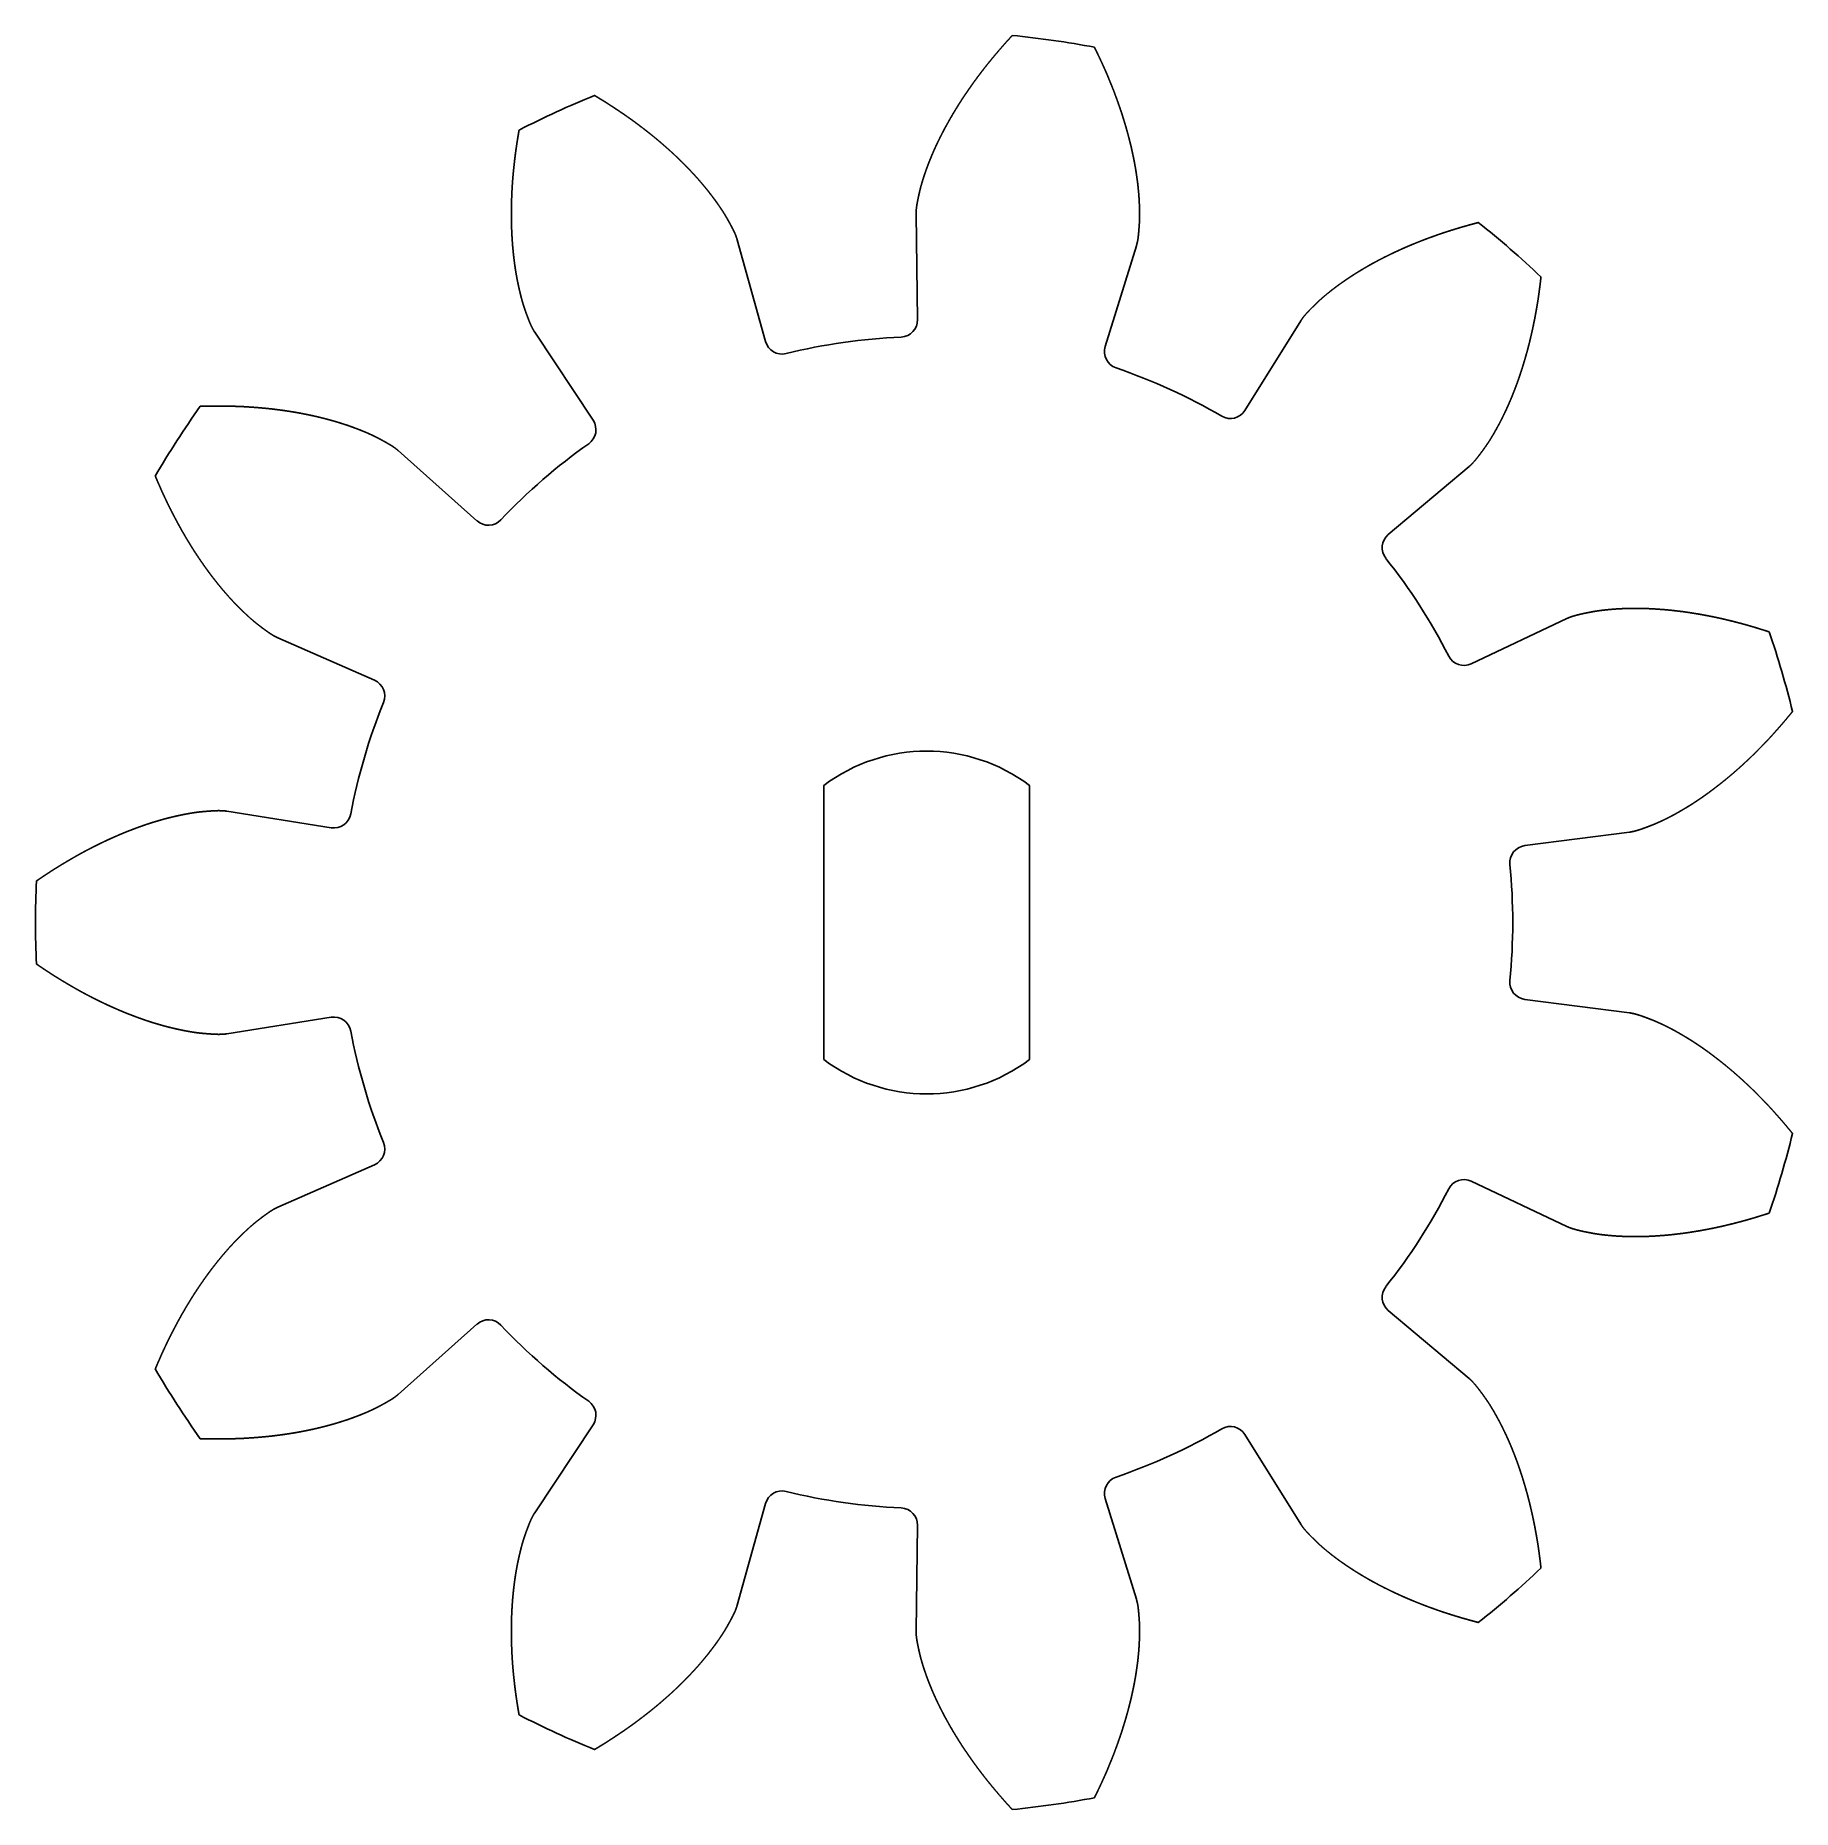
# Model space of a CAD drawing. Header units: millimetres. Extents: x -13 to 12.6, y -12.9 to 12.9.
import ezdxf

# ---------------------------------------------------------------- set-up
doc = ezdxf.new("R2010")
doc.units = ezdxf.units.MM
doc.layers.get('0').update_dxf_attribs({"linetype": 'CONTINUOUS'})

msp = doc.modelspace()

# ---------------------------------------------------------------- linework, layer by layer
for p, q in [((-0.154, 10.335), (-0.132, 8.794)), ((-2.351, 8.475), (-2.764, 9.96)), ((2.605, 8.401), (3.06, 9.873)), ((-5.717, 8.611), (-4.866, 7.327)), ((5.458, 8.778), (4.643, 7.47)), ((-6.56, 5.859), (-7.71, 6.885)), ((6.733, 5.659), (7.912, 6.652)), ((9.337, 4.434), (7.945, 3.774)), ((-9.465, 4.153), (-8.055, 3.533)), ((-8.686, 1.383), (-10.208, 1.623)), ((8.724, 1.121), (10.252, 1.318)), ((10.252, -1.318), (8.724, -1.121)), ((-10.208, -1.623), (-8.686, -1.383)), ((-8.055, -3.533), (-9.465, -4.153)), ((7.945, -3.774), (9.337, -4.434)), ((7.912, -6.652), (6.733, -5.659)), ((-7.71, -6.885), (-6.56, -5.859)), ((-4.866, -7.327), (-5.717, -8.611)), ((4.643, -7.47), (5.458, -8.778)), ((-2.764, -9.96), (-2.351, -8.475)), ((3.06, -9.873), (2.605, -8.401)), ((-0.132, -8.794), (-0.154, -10.335))]:
    msp.add_line(p, q)
msp.add_lwpolyline([(-1.5, -2), (-1.5, 2, -0.333333), (1.5, 2), (1.5, -2, -0.333333)], format="xyb", close=True)
for centre, radius, start, end in [((0, 0), 13, 79.1493, 84.4871), ((0, 0), 13, 111.8765, 117.2144), ((0, 0), 13, 46.422, 51.7598), ((0, 0), 8.549, 92.4907, 103.8729), ((-0.382, 8.791), 0.25, -87.5093, 0.8045), ((-2.11, 8.543), 0.25, 195.5591, 283.8729), ((2.844, 8.327), 0.25, 162.8319, 251.1457), ((0, 0), 8.549, 59.7634, 71.1457), ((0, 0), 13, 144.6038, 149.9417), ((-5.074, 7.189), 0.25, -54.782, 33.5318), ((4.431, 7.602), 0.25, 239.7634, 328.0772), ((0, 0), 8.549, 125.218, 136.6002), ((-6.393, 6.046), 0.25, 228.2864, 316.6002), ((6.894, 5.468), 0.25, 130.1046, 218.4184), ((0, 0), 8.549, 27.0362, 38.4184), ((0, 0), 13, 13.6947, 19.0326), ((7.838, 4), 0.25, 207.0362, 295.35), ((-8.155, 3.304), 0.25, -22.0547, 66.2591), ((0, 0), 8.549, 157.9453, 169.3275), ((-8.647, 1.63), 0.25, 261.0137, 349.3275), ((8.756, 0.873), 0.25, 97.3773, 185.6911), ((0, 0), 8.549, -5.6911, 5.6911), ((0, 0), 13, 177.3311, 182.6689), ((8.756, -0.873), 0.25, 174.3089, 262.6227), ((-8.647, -1.63), 0.25, 10.6725, 98.9863), ((0, 0), 8.549, 190.6725, 202.0547), ((0, 0), 13, 340.9674, 346.3053), ((-8.155, -3.304), 0.25, -66.2591, 22.0547), ((7.838, -4), 0.25, 64.65, 152.9638), ((0, 0), 8.549, 321.5816, 332.9638), ((6.894, -5.468), 0.25, 141.5816, 229.8954), ((-6.393, -6.046), 0.25, 43.3998, 131.7136), ((0, 0), 8.549, 223.3998, 234.782), ((0, 0), 13, 210.0583, 215.3962), ((-5.074, -7.189), 0.25, -33.5318, 54.782), ((0, 0), 8.549, 288.8543, 300.2366), ((4.431, -7.602), 0.25, 31.9228, 120.2366), ((2.844, -8.327), 0.25, 108.8543, 197.1681), ((-2.11, -8.543), 0.25, 76.1271, 164.4409), ((0, 0), 8.549, 256.1271, 267.5093), ((-0.382, -8.791), 0.25, -0.8045, 87.5093), ((0, 0), 13, 308.2402, 313.578), ((0, 0), 13, 242.7856, 248.1235), ((0, 0), 13, 275.5129, 280.8507)]:
    msp.add_arc(centre, radius, start, end)
for points in [[(1.249, 12.94), (1.243, 12.933), (1.23, 12.919), (1.211, 12.899), (1.186, 12.872), (1.155, 12.837), (1.125, 12.803), (1.095, 12.769), (1.065, 12.734), (1.035, 12.699), (1.005, 12.664), (0.976, 12.629), (0.947, 12.594), (0.918, 12.559), (0.89, 12.524), (0.862, 12.489), (0.834, 12.453), (0.807, 12.418), (0.779, 12.382), (0.752, 12.346), (0.726, 12.31), (0.699, 12.274), (0.673, 12.238), (0.648, 12.202), (0.622, 12.166), (0.597, 12.129), (0.572, 12.093), (0.547, 12.056), (0.523, 12.02), (0.499, 11.983), (0.476, 11.946), (0.452, 11.909), (0.43, 11.872), (0.407, 11.835), (0.385, 11.798), (0.363, 11.761), (0.341, 11.723), (0.32, 11.686), (0.299, 11.648), (0.278, 11.611), (0.258, 11.573), (0.238, 11.535), (0.218, 11.498), (0.199, 11.46), (0.181, 11.422), (0.162, 11.384), (0.144, 11.346), (0.126, 11.308), (0.109, 11.269), (0.092, 11.231), (0.076, 11.193), (0.06, 11.154), (0.044, 11.116), (0.029, 11.077), (0.014, 11.039), (0, 11), (-0.014, 10.961), (-0.027, 10.923), (-0.04, 10.884), (-0.053, 10.845), (-0.065, 10.806), (-0.076, 10.767), (-0.087, 10.728), (-0.097, 10.689), (-0.106, 10.65), (-0.115, 10.611), (-0.123, 10.571), (-0.131, 10.532), (-0.139, 10.493), (-0.145, 10.454), (-0.151, 10.414), (-0.153, 10.383), (-0.154, 10.359), (-0.154, 10.343), (-0.154, 10.335)], [(3.06, 9.873), (3.062, 9.881), (3.066, 9.896), (3.072, 9.919), (3.079, 9.95), (3.085, 9.989), (3.089, 10.029), (3.093, 10.069), (3.096, 10.108), (3.099, 10.148), (3.102, 10.188), (3.104, 10.229), (3.106, 10.269), (3.107, 10.309), (3.107, 10.35), (3.106, 10.391), (3.105, 10.431), (3.103, 10.472), (3.101, 10.513), (3.099, 10.554), (3.096, 10.596), (3.093, 10.637), (3.089, 10.678), (3.085, 10.719), (3.081, 10.761), (3.076, 10.802), (3.07, 10.844), (3.064, 10.885), (3.058, 10.927), (3.052, 10.968), (3.045, 11.01), (3.037, 11.052), (3.03, 11.093), (3.022, 11.135), (3.013, 11.177), (3.004, 11.219), (2.995, 11.261), (2.986, 11.303), (2.976, 11.345), (2.965, 11.386), (2.955, 11.428), (2.944, 11.47), (2.933, 11.512), (2.921, 11.554), (2.909, 11.596), (2.897, 11.638), (2.884, 11.68), (2.871, 11.722), (2.858, 11.764), (2.845, 11.806), (2.831, 11.848), (2.816, 11.89), (2.802, 11.932), (2.787, 11.974), (2.772, 12.016), (2.756, 12.058), (2.741, 12.1), (2.725, 12.142), (2.708, 12.184), (2.691, 12.226), (2.674, 12.267), (2.657, 12.309), (2.64, 12.351), (2.622, 12.393), (2.603, 12.435), (2.585, 12.476), (2.566, 12.518), (2.547, 12.56), (2.528, 12.601), (2.508, 12.643), (2.488, 12.685), (2.472, 12.718), (2.46, 12.743), (2.451, 12.759), (2.447, 12.768)], [(-2.764, 9.96), (-2.766, 9.968), (-2.771, 9.983), (-2.778, 10.006), (-2.789, 10.035), (-2.806, 10.071), (-2.823, 10.107), (-2.841, 10.142), (-2.86, 10.178), (-2.879, 10.213), (-2.899, 10.248), (-2.919, 10.283), (-2.939, 10.318), (-2.96, 10.352), (-2.982, 10.386), (-3.005, 10.42), (-3.028, 10.454), (-3.051, 10.488), (-3.075, 10.521), (-3.099, 10.554), (-3.124, 10.587), (-3.149, 10.62), (-3.174, 10.653), (-3.2, 10.686), (-3.226, 10.718), (-3.253, 10.75), (-3.28, 10.782), (-3.307, 10.814), (-3.335, 10.846), (-3.363, 10.877), (-3.391, 10.908), (-3.42, 10.939), (-3.449, 10.97), (-3.478, 11.001), (-3.508, 11.032), (-3.538, 11.062), (-3.568, 11.092), (-3.599, 11.123), (-3.63, 11.152), (-3.661, 11.182), (-3.693, 11.212), (-3.725, 11.241), (-3.757, 11.27), (-3.789, 11.299), (-3.822, 11.328), (-3.855, 11.357), (-3.888, 11.385), (-3.922, 11.414), (-3.956, 11.442), (-3.99, 11.47), (-4.024, 11.498), (-4.059, 11.525), (-4.094, 11.553), (-4.129, 11.58), (-4.165, 11.607), (-4.2, 11.634), (-4.236, 11.661), (-4.272, 11.687), (-4.309, 11.714), (-4.345, 11.74), (-4.382, 11.766), (-4.42, 11.792), (-4.457, 11.817), (-4.495, 11.843), (-4.533, 11.868), (-4.571, 11.893), (-4.609, 11.918), (-4.648, 11.943), (-4.686, 11.968), (-4.725, 11.992), (-4.765, 12.016), (-4.796, 12.035), (-4.82, 12.05), (-4.836, 12.059), (-4.844, 12.064)], [(-5.945, 11.561), (-5.947, 11.552), (-5.95, 11.534), (-5.955, 11.506), (-5.961, 11.47), (-5.968, 11.424), (-5.976, 11.379), (-5.982, 11.333), (-5.989, 11.288), (-5.995, 11.243), (-6.001, 11.197), (-6.007, 11.152), (-6.012, 11.107), (-6.017, 11.062), (-6.022, 11.017), (-6.027, 10.972), (-6.031, 10.927), (-6.035, 10.882), (-6.039, 10.838), (-6.042, 10.793), (-6.045, 10.748), (-6.048, 10.704), (-6.05, 10.659), (-6.052, 10.615), (-6.054, 10.571), (-6.055, 10.527), (-6.057, 10.482), (-6.058, 10.438), (-6.058, 10.394), (-6.058, 10.351), (-6.058, 10.307), (-6.058, 10.263), (-6.057, 10.22), (-6.056, 10.176), (-6.055, 10.133), (-6.053, 10.09), (-6.051, 10.047), (-6.049, 10.004), (-6.046, 9.961), (-6.043, 9.918), (-6.04, 9.875), (-6.036, 9.833), (-6.032, 9.791), (-6.028, 9.748), (-6.023, 9.706), (-6.018, 9.664), (-6.013, 9.623), (-6.007, 9.581), (-6.001, 9.539), (-5.994, 9.498), (-5.988, 9.457), (-5.98, 9.416), (-5.973, 9.375), (-5.964, 9.334), (-5.956, 9.294), (-5.947, 9.254), (-5.938, 9.214), (-5.928, 9.174), (-5.918, 9.134), (-5.908, 9.095), (-5.897, 9.055), (-5.885, 9.017), (-5.873, 8.978), (-5.86, 8.94), (-5.847, 8.902), (-5.833, 8.864), (-5.819, 8.827), (-5.805, 8.789), (-5.79, 8.752), (-5.774, 8.716), (-5.757, 8.68), (-5.742, 8.652), (-5.73, 8.631), (-5.722, 8.618), (-5.717, 8.611)], [(8.046, 10.211), (8.037, 10.208), (8.02, 10.204), (7.993, 10.197), (7.957, 10.187), (7.913, 10.175), (7.868, 10.162), (7.824, 10.15), (7.78, 10.137), (7.736, 10.124), (7.693, 10.11), (7.649, 10.097), (7.606, 10.083), (7.563, 10.069), (7.52, 10.055), (7.477, 10.04), (7.434, 10.025), (7.392, 10.01), (7.35, 9.995), (7.308, 9.979), (7.266, 9.964), (7.224, 9.948), (7.183, 9.931), (7.142, 9.915), (7.101, 9.898), (7.06, 9.881), (7.019, 9.864), (6.979, 9.846), (6.939, 9.829), (6.899, 9.811), (6.859, 9.792), (6.819, 9.774), (6.78, 9.755), (6.741, 9.736), (6.702, 9.717), (6.663, 9.698), (6.625, 9.678), (6.587, 9.658), (6.549, 9.638), (6.511, 9.617), (6.474, 9.597), (6.437, 9.576), (6.4, 9.554), (6.363, 9.533), (6.327, 9.511), (6.291, 9.489), (6.255, 9.467), (6.22, 9.444), (6.184, 9.421), (6.15, 9.398), (6.115, 9.375), (6.081, 9.351), (6.047, 9.327), (6.013, 9.303), (5.98, 9.279), (5.947, 9.254), (5.914, 9.229), (5.882, 9.203), (5.85, 9.178), (5.819, 9.152), (5.788, 9.126), (5.757, 9.099), (5.727, 9.072), (5.697, 9.044), (5.669, 9.016), (5.64, 8.988), (5.612, 8.96), (5.584, 8.931), (5.556, 8.902), (5.529, 8.873), (5.504, 8.843), (5.484, 8.818), (5.471, 8.798), (5.462, 8.785), (5.458, 8.778)], [(7.912, 6.652), (7.918, 6.657), (7.93, 6.667), (7.947, 6.683), (7.969, 6.706), (7.996, 6.736), (8.021, 6.767), (8.046, 6.798), (8.07, 6.83), (8.094, 6.862), (8.118, 6.894), (8.141, 6.927), (8.164, 6.96), (8.187, 6.993), (8.209, 7.027), (8.231, 7.062), (8.252, 7.097), (8.273, 7.132), (8.293, 7.168), (8.313, 7.203), (8.333, 7.24), (8.353, 7.276), (8.372, 7.313), (8.391, 7.35), (8.409, 7.387), (8.427, 7.425), (8.445, 7.462), (8.463, 7.5), (8.48, 7.539), (8.497, 7.577), (8.514, 7.616), (8.53, 7.655), (8.546, 7.694), (8.562, 7.734), (8.578, 7.774), (8.593, 7.814), (8.608, 7.854), (8.622, 7.894), (8.637, 7.935), (8.651, 7.976), (8.664, 8.017), (8.678, 8.058), (8.691, 8.099), (8.704, 8.141), (8.717, 8.183), (8.729, 8.225), (8.741, 8.267), (8.753, 8.309), (8.765, 8.351), (8.776, 8.394), (8.787, 8.437), (8.798, 8.48), (8.808, 8.523), (8.818, 8.566), (8.828, 8.61), (8.838, 8.654), (8.847, 8.697), (8.856, 8.741), (8.865, 8.785), (8.874, 8.83), (8.882, 8.874), (8.89, 8.919), (8.898, 8.963), (8.906, 9.008), (8.913, 9.053), (8.92, 9.098), (8.927, 9.143), (8.933, 9.189), (8.939, 9.234), (8.945, 9.28), (8.951, 9.326), (8.955, 9.362), (8.958, 9.39), (8.96, 9.408), (8.961, 9.418)], [(-7.71, 6.885), (-7.716, 6.89), (-7.728, 6.9), (-7.746, 6.915), (-7.772, 6.934), (-7.805, 6.956), (-7.839, 6.976), (-7.874, 6.996), (-7.909, 7.016), (-7.944, 7.035), (-7.979, 7.054), (-8.015, 7.073), (-8.051, 7.091), (-8.087, 7.108), (-8.124, 7.125), (-8.161, 7.142), (-8.199, 7.158), (-8.237, 7.173), (-8.275, 7.189), (-8.313, 7.203), (-8.352, 7.218), (-8.391, 7.232), (-8.43, 7.246), (-8.469, 7.259), (-8.509, 7.272), (-8.548, 7.285), (-8.588, 7.297), (-8.628, 7.309), (-8.669, 7.321), (-8.71, 7.332), (-8.75, 7.343), (-8.791, 7.354), (-8.832, 7.364), (-8.874, 7.374), (-8.915, 7.384), (-8.957, 7.393), (-8.999, 7.402), (-9.041, 7.411), (-9.083, 7.419), (-9.126, 7.428), (-9.168, 7.435), (-9.211, 7.443), (-9.254, 7.45), (-9.297, 7.457), (-9.34, 7.463), (-9.383, 7.47), (-9.427, 7.476), (-9.47, 7.481), (-9.514, 7.487), (-9.558, 7.492), (-9.602, 7.497), (-9.646, 7.501), (-9.69, 7.505), (-9.734, 7.509), (-9.779, 7.513), (-9.823, 7.516), (-9.868, 7.519), (-9.913, 7.522), (-9.958, 7.525), (-10.003, 7.527), (-10.048, 7.529), (-10.093, 7.53), (-10.138, 7.532), (-10.184, 7.533), (-10.229, 7.534), (-10.275, 7.534), (-10.321, 7.534), (-10.367, 7.534), (-10.413, 7.534), (-10.459, 7.533), (-10.505, 7.533), (-10.542, 7.532), (-10.569, 7.531), (-10.588, 7.53), (-10.597, 7.53)], [(-11.252, 6.511), (-11.248, 6.503), (-11.241, 6.486), (-11.23, 6.46), (-11.216, 6.426), (-11.197, 6.384), (-11.179, 6.342), (-11.16, 6.3), (-11.141, 6.258), (-11.122, 6.217), (-11.102, 6.175), (-11.083, 6.134), (-11.063, 6.093), (-11.043, 6.053), (-11.022, 6.012), (-11.002, 5.972), (-10.981, 5.932), (-10.96, 5.892), (-10.939, 5.853), (-10.918, 5.813), (-10.896, 5.774), (-10.875, 5.735), (-10.853, 5.696), (-10.83, 5.658), (-10.808, 5.62), (-10.785, 5.582), (-10.762, 5.544), (-10.739, 5.506), (-10.716, 5.469), (-10.693, 5.432), (-10.669, 5.395), (-10.645, 5.359), (-10.621, 5.323), (-10.597, 5.287), (-10.572, 5.251), (-10.547, 5.215), (-10.522, 5.18), (-10.497, 5.145), (-10.472, 5.111), (-10.446, 5.076), (-10.42, 5.042), (-10.394, 5.009), (-10.368, 4.975), (-10.341, 4.942), (-10.315, 4.909), (-10.288, 4.876), (-10.261, 4.844), (-10.233, 4.812), (-10.206, 4.781), (-10.178, 4.749), (-10.15, 4.719), (-10.122, 4.688), (-10.093, 4.658), (-10.064, 4.628), (-10.035, 4.599), (-10.006, 4.57), (-9.976, 4.541), (-9.947, 4.513), (-9.917, 4.485), (-9.887, 4.457), (-9.856, 4.43), (-9.826, 4.403), (-9.795, 4.378), (-9.763, 4.352), (-9.731, 4.328), (-9.699, 4.303), (-9.667, 4.279), (-9.635, 4.256), (-9.602, 4.233), (-9.569, 4.21), (-9.536, 4.189), (-9.508, 4.174), (-9.487, 4.163), (-9.473, 4.157), (-9.465, 4.153)], [(12.289, 4.239), (12.281, 4.242), (12.263, 4.248), (12.237, 4.257), (12.201, 4.268), (12.157, 4.282), (12.113, 4.295), (12.069, 4.309), (12.025, 4.322), (11.981, 4.334), (11.938, 4.347), (11.894, 4.359), (11.85, 4.37), (11.806, 4.382), (11.762, 4.393), (11.718, 4.404), (11.674, 4.414), (11.63, 4.425), (11.587, 4.435), (11.543, 4.444), (11.499, 4.454), (11.456, 4.463), (11.412, 4.471), (11.368, 4.48), (11.325, 4.488), (11.281, 4.496), (11.238, 4.503), (11.194, 4.51), (11.151, 4.517), (11.107, 4.524), (11.064, 4.53), (11.021, 4.536), (10.978, 4.541), (10.935, 4.546), (10.892, 4.551), (10.849, 4.556), (10.806, 4.56), (10.763, 4.564), (10.72, 4.567), (10.677, 4.57), (10.634, 4.573), (10.592, 4.576), (10.549, 4.578), (10.507, 4.579), (10.465, 4.581), (10.422, 4.582), (10.38, 4.582), (10.338, 4.582), (10.296, 4.582), (10.254, 4.582), (10.213, 4.581), (10.171, 4.579), (10.13, 4.578), (10.088, 4.575), (10.047, 4.573), (10.006, 4.57), (9.965, 4.566), (9.924, 4.562), (9.883, 4.558), (9.843, 4.553), (9.802, 4.548), (9.762, 4.542), (9.722, 4.535), (9.683, 4.528), (9.643, 4.52), (9.604, 4.512), (9.565, 4.504), (9.526, 4.495), (9.487, 4.485), (9.449, 4.475), (9.411, 4.463), (9.381, 4.453), (9.359, 4.444), (9.345, 4.437), (9.337, 4.434)], [(10.252, 1.318), (10.26, 1.319), (10.276, 1.322), (10.299, 1.326), (10.33, 1.333), (10.368, 1.344), (10.406, 1.356), (10.444, 1.369), (10.481, 1.383), (10.519, 1.396), (10.556, 1.411), (10.594, 1.425), (10.631, 1.441), (10.668, 1.457), (10.705, 1.474), (10.742, 1.491), (10.779, 1.509), (10.815, 1.527), (10.852, 1.546), (10.888, 1.565), (10.924, 1.585), (10.96, 1.605), (10.996, 1.626), (11.032, 1.647), (11.068, 1.668), (11.104, 1.69), (11.139, 1.712), (11.175, 1.734), (11.21, 1.757), (11.245, 1.781), (11.28, 1.804), (11.315, 1.828), (11.35, 1.853), (11.384, 1.877), (11.419, 1.902), (11.453, 1.928), (11.487, 1.953), (11.521, 1.98), (11.555, 2.006), (11.589, 2.033), (11.623, 2.06), (11.657, 2.087), (11.69, 2.115), (11.724, 2.143), (11.757, 2.171), (11.79, 2.2), (11.823, 2.229), (11.856, 2.258), (11.888, 2.287), (11.921, 2.317), (11.953, 2.347), (11.986, 2.377), (12.018, 2.408), (12.05, 2.439), (12.082, 2.47), (12.113, 2.502), (12.145, 2.534), (12.176, 2.566), (12.208, 2.598), (12.239, 2.63), (12.27, 2.663), (12.301, 2.696), (12.331, 2.73), (12.362, 2.763), (12.392, 2.797), (12.423, 2.832), (12.453, 2.866), (12.483, 2.901), (12.513, 2.936), (12.542, 2.971), (12.572, 3.006), (12.595, 3.035), (12.613, 3.056), (12.625, 3.071), (12.63, 3.078)], [(-10.208, 1.623), (-10.216, 1.625), (-10.232, 1.627), (-10.255, 1.629), (-10.287, 1.631), (-10.327, 1.632), (-10.366, 1.631), (-10.406, 1.629), (-10.446, 1.626), (-10.486, 1.624), (-10.526, 1.62), (-10.566, 1.617), (-10.606, 1.613), (-10.647, 1.608), (-10.687, 1.602), (-10.727, 1.596), (-10.767, 1.589), (-10.807, 1.581), (-10.848, 1.574), (-10.888, 1.565), (-10.928, 1.557), (-10.969, 1.548), (-11.009, 1.538), (-11.049, 1.528), (-11.09, 1.518), (-11.13, 1.507), (-11.17, 1.496), (-11.21, 1.484), (-11.251, 1.472), (-11.291, 1.46), (-11.331, 1.447), (-11.372, 1.434), (-11.412, 1.42), (-11.452, 1.406), (-11.492, 1.392), (-11.532, 1.377), (-11.572, 1.362), (-11.612, 1.347), (-11.653, 1.331), (-11.693, 1.315), (-11.733, 1.298), (-11.773, 1.282), (-11.812, 1.264), (-11.852, 1.247), (-11.892, 1.229), (-11.932, 1.211), (-11.972, 1.193), (-12.012, 1.174), (-12.051, 1.155), (-12.091, 1.135), (-12.13, 1.116), (-12.17, 1.096), (-12.209, 1.075), (-12.249, 1.055), (-12.288, 1.034), (-12.328, 1.012), (-12.367, 0.991), (-12.406, 0.969), (-12.445, 0.947), (-12.484, 0.924), (-12.523, 0.901), (-12.562, 0.878), (-12.601, 0.855), (-12.64, 0.831), (-12.679, 0.807), (-12.717, 0.783), (-12.756, 0.759), (-12.794, 0.734), (-12.833, 0.709), (-12.871, 0.683), (-12.91, 0.658), (-12.94, 0.637), (-12.963, 0.621), (-12.978, 0.611), (-12.986, 0.605)], [(-12.986, -0.605), (-12.978, -0.611), (-12.963, -0.621), (-12.94, -0.637), (-12.91, -0.658), (-12.871, -0.683), (-12.833, -0.709), (-12.794, -0.734), (-12.756, -0.759), (-12.717, -0.783), (-12.679, -0.807), (-12.64, -0.831), (-12.601, -0.855), (-12.562, -0.878), (-12.523, -0.901), (-12.484, -0.924), (-12.445, -0.947), (-12.406, -0.969), (-12.367, -0.991), (-12.328, -1.012), (-12.288, -1.034), (-12.249, -1.055), (-12.209, -1.075), (-12.17, -1.096), (-12.13, -1.116), (-12.091, -1.135), (-12.051, -1.155), (-12.012, -1.174), (-11.972, -1.193), (-11.932, -1.211), (-11.892, -1.229), (-11.852, -1.247), (-11.812, -1.264), (-11.773, -1.282), (-11.733, -1.298), (-11.693, -1.315), (-11.653, -1.331), (-11.612, -1.347), (-11.572, -1.362), (-11.532, -1.377), (-11.492, -1.392), (-11.452, -1.406), (-11.412, -1.42), (-11.372, -1.434), (-11.331, -1.447), (-11.291, -1.46), (-11.251, -1.472), (-11.21, -1.484), (-11.17, -1.496), (-11.13, -1.507), (-11.09, -1.518), (-11.049, -1.528), (-11.009, -1.538), (-10.969, -1.548), (-10.928, -1.557), (-10.888, -1.565), (-10.848, -1.574), (-10.807, -1.581), (-10.767, -1.589), (-10.727, -1.596), (-10.687, -1.602), (-10.647, -1.608), (-10.606, -1.613), (-10.566, -1.617), (-10.526, -1.62), (-10.486, -1.624), (-10.446, -1.626), (-10.406, -1.629), (-10.366, -1.631), (-10.327, -1.632), (-10.287, -1.631), (-10.255, -1.629), (-10.232, -1.627), (-10.216, -1.625), (-10.208, -1.623)], [(12.63, -3.078), (12.625, -3.071), (12.613, -3.056), (12.595, -3.035), (12.572, -3.006), (12.542, -2.971), (12.513, -2.936), (12.483, -2.901), (12.453, -2.866), (12.423, -2.832), (12.392, -2.797), (12.362, -2.763), (12.331, -2.73), (12.301, -2.696), (12.27, -2.663), (12.239, -2.63), (12.208, -2.598), (12.176, -2.566), (12.145, -2.534), (12.113, -2.502), (12.082, -2.47), (12.05, -2.439), (12.018, -2.408), (11.986, -2.377), (11.953, -2.347), (11.921, -2.317), (11.888, -2.287), (11.856, -2.258), (11.823, -2.229), (11.79, -2.2), (11.757, -2.171), (11.724, -2.143), (11.69, -2.115), (11.657, -2.087), (11.623, -2.06), (11.589, -2.033), (11.555, -2.006), (11.521, -1.98), (11.487, -1.953), (11.453, -1.928), (11.419, -1.902), (11.384, -1.877), (11.35, -1.853), (11.315, -1.828), (11.28, -1.804), (11.245, -1.781), (11.21, -1.757), (11.175, -1.734), (11.139, -1.712), (11.104, -1.69), (11.068, -1.668), (11.032, -1.647), (10.996, -1.626), (10.96, -1.605), (10.924, -1.585), (10.888, -1.565), (10.852, -1.546), (10.815, -1.527), (10.779, -1.509), (10.742, -1.491), (10.705, -1.474), (10.668, -1.457), (10.631, -1.441), (10.594, -1.425), (10.556, -1.411), (10.519, -1.396), (10.481, -1.383), (10.444, -1.369), (10.406, -1.356), (10.368, -1.344), (10.33, -1.333), (10.299, -1.326), (10.276, -1.322), (10.26, -1.319), (10.252, -1.318)], [(-9.465, -4.153), (-9.473, -4.157), (-9.487, -4.163), (-9.508, -4.174), (-9.536, -4.189), (-9.569, -4.21), (-9.602, -4.233), (-9.635, -4.256), (-9.667, -4.279), (-9.699, -4.303), (-9.731, -4.328), (-9.763, -4.352), (-9.795, -4.378), (-9.826, -4.403), (-9.856, -4.43), (-9.887, -4.457), (-9.917, -4.485), (-9.947, -4.513), (-9.976, -4.541), (-10.006, -4.57), (-10.035, -4.599), (-10.064, -4.628), (-10.093, -4.658), (-10.122, -4.688), (-10.15, -4.719), (-10.178, -4.749), (-10.206, -4.781), (-10.233, -4.812), (-10.261, -4.844), (-10.288, -4.876), (-10.315, -4.909), (-10.341, -4.942), (-10.368, -4.975), (-10.394, -5.009), (-10.42, -5.042), (-10.446, -5.076), (-10.472, -5.111), (-10.497, -5.145), (-10.522, -5.18), (-10.547, -5.215), (-10.572, -5.251), (-10.597, -5.287), (-10.621, -5.323), (-10.645, -5.359), (-10.669, -5.395), (-10.693, -5.432), (-10.716, -5.469), (-10.739, -5.506), (-10.762, -5.544), (-10.785, -5.582), (-10.808, -5.62), (-10.83, -5.658), (-10.853, -5.696), (-10.875, -5.735), (-10.896, -5.774), (-10.918, -5.813), (-10.939, -5.853), (-10.96, -5.892), (-10.981, -5.932), (-11.002, -5.972), (-11.022, -6.012), (-11.043, -6.053), (-11.063, -6.093), (-11.083, -6.134), (-11.102, -6.175), (-11.122, -6.217), (-11.141, -6.258), (-11.16, -6.3), (-11.179, -6.342), (-11.197, -6.384), (-11.216, -6.426), (-11.23, -6.46), (-11.241, -6.486), (-11.248, -6.503), (-11.252, -6.511)], [(9.337, -4.434), (9.345, -4.437), (9.359, -4.444), (9.381, -4.453), (9.411, -4.463), (9.449, -4.475), (9.487, -4.485), (9.526, -4.495), (9.565, -4.504), (9.604, -4.512), (9.643, -4.52), (9.683, -4.528), (9.722, -4.535), (9.762, -4.542), (9.802, -4.548), (9.843, -4.553), (9.883, -4.558), (9.924, -4.562), (9.965, -4.566), (10.006, -4.57), (10.047, -4.573), (10.088, -4.575), (10.13, -4.578), (10.171, -4.579), (10.213, -4.581), (10.254, -4.582), (10.296, -4.582), (10.338, -4.582), (10.38, -4.582), (10.422, -4.582), (10.465, -4.581), (10.507, -4.579), (10.549, -4.578), (10.592, -4.576), (10.634, -4.573), (10.677, -4.57), (10.72, -4.567), (10.763, -4.564), (10.806, -4.56), (10.849, -4.556), (10.892, -4.551), (10.935, -4.546), (10.978, -4.541), (11.021, -4.536), (11.064, -4.53), (11.107, -4.524), (11.151, -4.517), (11.194, -4.51), (11.238, -4.503), (11.281, -4.496), (11.325, -4.488), (11.368, -4.48), (11.412, -4.471), (11.456, -4.463), (11.499, -4.454), (11.543, -4.444), (11.587, -4.435), (11.63, -4.425), (11.674, -4.414), (11.718, -4.404), (11.762, -4.393), (11.806, -4.382), (11.85, -4.37), (11.894, -4.359), (11.938, -4.347), (11.981, -4.334), (12.025, -4.322), (12.069, -4.309), (12.113, -4.295), (12.157, -4.282), (12.201, -4.268), (12.237, -4.257), (12.263, -4.248), (12.281, -4.242), (12.289, -4.239)], [(8.961, -9.418), (8.96, -9.408), (8.958, -9.39), (8.955, -9.362), (8.951, -9.326), (8.945, -9.28), (8.939, -9.234), (8.933, -9.189), (8.927, -9.143), (8.92, -9.098), (8.913, -9.053), (8.906, -9.008), (8.898, -8.963), (8.89, -8.919), (8.882, -8.874), (8.874, -8.83), (8.865, -8.785), (8.856, -8.741), (8.847, -8.697), (8.838, -8.654), (8.828, -8.61), (8.818, -8.566), (8.808, -8.523), (8.798, -8.48), (8.787, -8.437), (8.776, -8.394), (8.765, -8.351), (8.753, -8.309), (8.741, -8.267), (8.729, -8.225), (8.717, -8.183), (8.704, -8.141), (8.691, -8.099), (8.678, -8.058), (8.664, -8.017), (8.651, -7.976), (8.637, -7.935), (8.622, -7.894), (8.608, -7.854), (8.593, -7.814), (8.578, -7.774), (8.562, -7.734), (8.546, -7.694), (8.53, -7.655), (8.514, -7.616), (8.497, -7.577), (8.48, -7.539), (8.463, -7.5), (8.445, -7.462), (8.427, -7.425), (8.409, -7.387), (8.391, -7.35), (8.372, -7.313), (8.353, -7.276), (8.333, -7.24), (8.313, -7.203), (8.293, -7.168), (8.273, -7.132), (8.252, -7.097), (8.231, -7.062), (8.209, -7.027), (8.187, -6.993), (8.164, -6.96), (8.141, -6.927), (8.118, -6.894), (8.094, -6.862), (8.07, -6.83), (8.046, -6.798), (8.021, -6.767), (7.996, -6.736), (7.969, -6.706), (7.947, -6.683), (7.93, -6.667), (7.918, -6.657), (7.912, -6.652)], [(-10.597, -7.53), (-10.588, -7.53), (-10.569, -7.531), (-10.542, -7.532), (-10.505, -7.533), (-10.459, -7.533), (-10.413, -7.534), (-10.367, -7.534), (-10.321, -7.534), (-10.275, -7.534), (-10.229, -7.534), (-10.184, -7.533), (-10.138, -7.532), (-10.093, -7.53), (-10.048, -7.529), (-10.003, -7.527), (-9.958, -7.525), (-9.913, -7.522), (-9.868, -7.519), (-9.823, -7.516), (-9.779, -7.513), (-9.734, -7.509), (-9.69, -7.505), (-9.646, -7.501), (-9.602, -7.497), (-9.558, -7.492), (-9.514, -7.487), (-9.47, -7.481), (-9.427, -7.476), (-9.383, -7.47), (-9.34, -7.463), (-9.297, -7.457), (-9.254, -7.45), (-9.211, -7.443), (-9.168, -7.435), (-9.126, -7.428), (-9.083, -7.419), (-9.041, -7.411), (-8.999, -7.402), (-8.957, -7.393), (-8.915, -7.384), (-8.874, -7.374), (-8.832, -7.364), (-8.791, -7.354), (-8.75, -7.343), (-8.71, -7.332), (-8.669, -7.321), (-8.628, -7.309), (-8.588, -7.297), (-8.548, -7.285), (-8.509, -7.272), (-8.469, -7.259), (-8.43, -7.246), (-8.391, -7.232), (-8.352, -7.218), (-8.313, -7.203), (-8.275, -7.189), (-8.237, -7.173), (-8.199, -7.158), (-8.161, -7.142), (-8.124, -7.125), (-8.087, -7.108), (-8.051, -7.091), (-8.015, -7.073), (-7.979, -7.054), (-7.944, -7.035), (-7.909, -7.016), (-7.874, -6.996), (-7.839, -6.976), (-7.805, -6.956), (-7.772, -6.934), (-7.746, -6.915), (-7.728, -6.9), (-7.716, -6.89), (-7.71, -6.885)], [(-5.717, -8.611), (-5.722, -8.618), (-5.73, -8.631), (-5.742, -8.652), (-5.757, -8.68), (-5.774, -8.716), (-5.79, -8.752), (-5.805, -8.789), (-5.819, -8.827), (-5.833, -8.864), (-5.847, -8.902), (-5.86, -8.94), (-5.873, -8.978), (-5.885, -9.017), (-5.897, -9.055), (-5.908, -9.095), (-5.918, -9.134), (-5.928, -9.174), (-5.938, -9.214), (-5.947, -9.254), (-5.956, -9.294), (-5.964, -9.334), (-5.973, -9.375), (-5.98, -9.416), (-5.988, -9.457), (-5.994, -9.498), (-6.001, -9.539), (-6.007, -9.581), (-6.013, -9.623), (-6.018, -9.664), (-6.023, -9.706), (-6.028, -9.748), (-6.032, -9.791), (-6.036, -9.833), (-6.04, -9.875), (-6.043, -9.918), (-6.046, -9.961), (-6.049, -10.004), (-6.051, -10.047), (-6.053, -10.09), (-6.055, -10.133), (-6.056, -10.176), (-6.057, -10.22), (-6.058, -10.263), (-6.058, -10.307), (-6.058, -10.351), (-6.058, -10.394), (-6.058, -10.438), (-6.057, -10.482), (-6.055, -10.527), (-6.054, -10.571), (-6.052, -10.615), (-6.05, -10.659), (-6.048, -10.704), (-6.045, -10.748), (-6.042, -10.793), (-6.039, -10.838), (-6.035, -10.882), (-6.031, -10.927), (-6.027, -10.972), (-6.022, -11.017), (-6.017, -11.062), (-6.012, -11.107), (-6.007, -11.152), (-6.001, -11.197), (-5.995, -11.243), (-5.989, -11.288), (-5.982, -11.333), (-5.976, -11.379), (-5.968, -11.424), (-5.961, -11.47), (-5.955, -11.506), (-5.95, -11.534), (-5.947, -11.552), (-5.945, -11.561)], [(5.458, -8.778), (5.462, -8.785), (5.471, -8.798), (5.484, -8.818), (5.504, -8.843), (5.529, -8.873), (5.556, -8.902), (5.584, -8.931), (5.612, -8.96), (5.64, -8.988), (5.669, -9.016), (5.697, -9.044), (5.727, -9.072), (5.757, -9.099), (5.788, -9.126), (5.819, -9.152), (5.85, -9.178), (5.882, -9.203), (5.914, -9.229), (5.947, -9.254), (5.98, -9.279), (6.013, -9.303), (6.047, -9.327), (6.081, -9.351), (6.115, -9.375), (6.15, -9.398), (6.184, -9.421), (6.22, -9.444), (6.255, -9.467), (6.291, -9.489), (6.327, -9.511), (6.363, -9.533), (6.4, -9.554), (6.437, -9.576), (6.474, -9.597), (6.511, -9.617), (6.549, -9.638), (6.587, -9.658), (6.625, -9.678), (6.663, -9.698), (6.702, -9.717), (6.741, -9.736), (6.78, -9.755), (6.819, -9.774), (6.859, -9.792), (6.899, -9.811), (6.939, -9.829), (6.979, -9.846), (7.019, -9.864), (7.06, -9.881), (7.101, -9.898), (7.142, -9.915), (7.183, -9.931), (7.224, -9.948), (7.266, -9.964), (7.308, -9.979), (7.35, -9.995), (7.392, -10.01), (7.434, -10.025), (7.477, -10.04), (7.52, -10.055), (7.563, -10.069), (7.606, -10.083), (7.649, -10.097), (7.693, -10.11), (7.736, -10.124), (7.78, -10.137), (7.824, -10.15), (7.868, -10.162), (7.913, -10.175), (7.957, -10.187), (7.993, -10.197), (8.02, -10.204), (8.037, -10.208), (8.046, -10.211)], [(-4.844, -12.064), (-4.836, -12.059), (-4.82, -12.05), (-4.796, -12.035), (-4.765, -12.016), (-4.725, -11.992), (-4.686, -11.968), (-4.648, -11.943), (-4.609, -11.918), (-4.571, -11.893), (-4.533, -11.868), (-4.495, -11.843), (-4.457, -11.817), (-4.42, -11.792), (-4.382, -11.766), (-4.345, -11.74), (-4.309, -11.714), (-4.272, -11.687), (-4.236, -11.661), (-4.2, -11.634), (-4.165, -11.607), (-4.129, -11.58), (-4.094, -11.553), (-4.059, -11.525), (-4.024, -11.498), (-3.99, -11.47), (-3.956, -11.442), (-3.922, -11.414), (-3.888, -11.385), (-3.855, -11.357), (-3.822, -11.328), (-3.789, -11.299), (-3.757, -11.27), (-3.725, -11.241), (-3.693, -11.212), (-3.661, -11.182), (-3.63, -11.152), (-3.599, -11.123), (-3.568, -11.092), (-3.538, -11.062), (-3.508, -11.032), (-3.478, -11.001), (-3.449, -10.97), (-3.42, -10.939), (-3.391, -10.908), (-3.363, -10.877), (-3.335, -10.846), (-3.307, -10.814), (-3.28, -10.782), (-3.253, -10.75), (-3.226, -10.718), (-3.2, -10.686), (-3.174, -10.653), (-3.149, -10.62), (-3.124, -10.587), (-3.099, -10.554), (-3.075, -10.521), (-3.051, -10.488), (-3.028, -10.454), (-3.005, -10.42), (-2.982, -10.386), (-2.96, -10.352), (-2.939, -10.318), (-2.919, -10.283), (-2.899, -10.248), (-2.879, -10.213), (-2.86, -10.178), (-2.841, -10.142), (-2.823, -10.107), (-2.806, -10.071), (-2.789, -10.035), (-2.778, -10.006), (-2.771, -9.983), (-2.766, -9.968), (-2.764, -9.96)], [(2.447, -12.768), (2.451, -12.759), (2.46, -12.743), (2.472, -12.718), (2.488, -12.685), (2.508, -12.643), (2.528, -12.601), (2.547, -12.56), (2.566, -12.518), (2.585, -12.476), (2.603, -12.435), (2.622, -12.393), (2.64, -12.351), (2.657, -12.309), (2.674, -12.267), (2.691, -12.226), (2.708, -12.184), (2.725, -12.142), (2.741, -12.1), (2.756, -12.058), (2.772, -12.016), (2.787, -11.974), (2.802, -11.932), (2.816, -11.89), (2.831, -11.848), (2.845, -11.806), (2.858, -11.764), (2.871, -11.722), (2.884, -11.68), (2.897, -11.638), (2.909, -11.596), (2.921, -11.554), (2.933, -11.512), (2.944, -11.47), (2.955, -11.428), (2.965, -11.386), (2.976, -11.345), (2.986, -11.303), (2.995, -11.261), (3.004, -11.219), (3.013, -11.177), (3.022, -11.135), (3.03, -11.093), (3.037, -11.052), (3.045, -11.01), (3.052, -10.968), (3.058, -10.927), (3.064, -10.885), (3.07, -10.844), (3.076, -10.802), (3.081, -10.761), (3.085, -10.719), (3.089, -10.678), (3.093, -10.637), (3.096, -10.596), (3.099, -10.554), (3.101, -10.513), (3.103, -10.472), (3.105, -10.431), (3.106, -10.391), (3.107, -10.35), (3.107, -10.309), (3.106, -10.269), (3.104, -10.229), (3.102, -10.188), (3.099, -10.148), (3.096, -10.108), (3.093, -10.069), (3.089, -10.029), (3.085, -9.989), (3.079, -9.95), (3.072, -9.919), (3.066, -9.896), (3.062, -9.881), (3.06, -9.873)], [(-0.154, -10.335), (-0.154, -10.343), (-0.154, -10.359), (-0.153, -10.383), (-0.151, -10.414), (-0.145, -10.454), (-0.139, -10.493), (-0.131, -10.532), (-0.123, -10.571), (-0.115, -10.611), (-0.106, -10.65), (-0.097, -10.689), (-0.087, -10.728), (-0.076, -10.767), (-0.065, -10.806), (-0.053, -10.845), (-0.04, -10.884), (-0.027, -10.923), (-0.014, -10.961), (0, -11), (0.014, -11.039), (0.029, -11.077), (0.044, -11.116), (0.06, -11.154), (0.076, -11.193), (0.092, -11.231), (0.109, -11.269), (0.126, -11.308), (0.144, -11.346), (0.162, -11.384), (0.181, -11.422), (0.199, -11.46), (0.218, -11.498), (0.238, -11.535), (0.258, -11.573), (0.278, -11.611), (0.299, -11.648), (0.32, -11.686), (0.341, -11.723), (0.363, -11.761), (0.385, -11.798), (0.407, -11.835), (0.43, -11.872), (0.452, -11.909), (0.476, -11.946), (0.499, -11.983), (0.523, -12.02), (0.547, -12.056), (0.572, -12.093), (0.597, -12.129), (0.622, -12.166), (0.648, -12.202), (0.673, -12.238), (0.699, -12.274), (0.726, -12.31), (0.752, -12.346), (0.779, -12.382), (0.807, -12.418), (0.834, -12.453), (0.862, -12.489), (0.89, -12.524), (0.918, -12.559), (0.947, -12.594), (0.976, -12.629), (1.005, -12.664), (1.035, -12.699), (1.065, -12.734), (1.095, -12.769), (1.125, -12.803), (1.155, -12.837), (1.186, -12.872), (1.211, -12.899), (1.23, -12.919), (1.243, -12.933), (1.249, -12.94)]]:
    msp.add_open_spline(points, degree=5)

doc.saveas('drawing.dxf')
